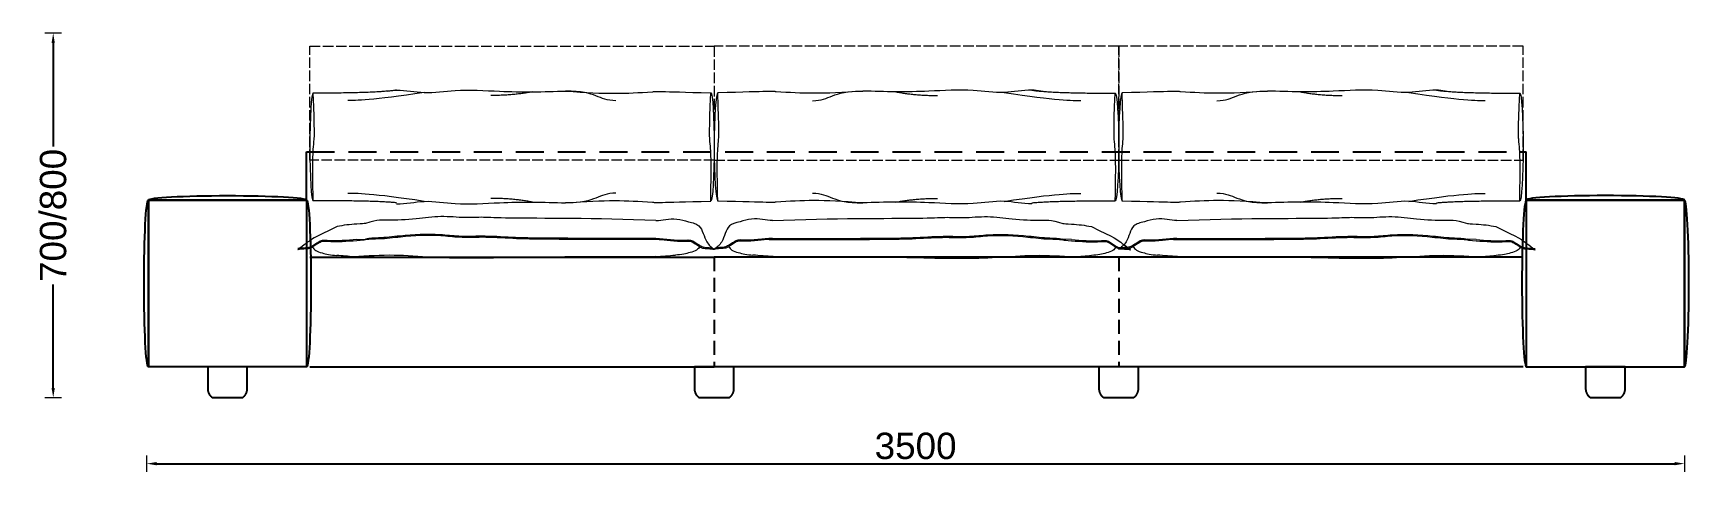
# Model space of a CAD drawing. Header units: millimetres. Extents: x 6668 to 47386, y -6732 to 35544.
# Drawn here: x 21568 to 25336, y 8091 to 9090 of the extents above; entities that cross this region are included whole.
import ezdxf

# ---------------------------------------------------------------- set-up
doc = ezdxf.new("R2010")
doc.units = ezdxf.units.MM
doc.linetypes.add('ACAD_ISO02W100', pattern=[15, 12, -3])
doc.linetypes.add('NASCOSTA', pattern=[9.525, 6.35, -3.175])
doc.layers.add('_ARREDO', color=7, linetype='Continuous')
for name, color, linetype, lineweight in [('_CUSCINO SEDUTA', 8, 'Continuous', 9), ('_QUOTE', 1, 'Continuous', 9), ('_RULLO', 8, 'Continuous', 9)]:
    doc.layers.add(name, color=color, linetype=linetype, lineweight=lineweight)
doc.styles.get("Standard").update_dxf_attribs({"font": 'arial.ttf'})
doc.dimstyles.new('1_1', dxfattribs={"dimscale": 15, "dimtxt": 4, "dimasz": 1.5, "dimexe": 1.25, "dimexo": 2, "dimtad": 1, "dimtih": 1, "dimtoh": 1, "dimdec": 0, "dimtxsty": 'Standard', "dimcen": 2.5, "dimclrd": 256, "dimclre": 256, "dimclrt": 256, "dimadec": 0, "dimazin": 0, "dimtfac": 1, "dimtdec": 0, "dimtmove": 0, "dimatfit": 3, "dimfxl": 1.25, "dimfxlon": 1, "dimlwe": 0, "dimarcsym": 0})

# ---------------------------------------------------------------- blocks, each defined once
blk = doc.blocks.new('*D327')
at = {"layer": '_QUOTE', "lineweight": 0, "transparency": 16777216}
for p, q in [((21826, 8128.4), (21826, 8090.9)), ((25325.9, 8128.4), (25325.9, 8090.9))]:
    blk.add_line(p, q, dxfattribs=at)
at = {"layer": '_QUOTE', "lineweight": -2, "transparency": 16777216}
blk.add_line((21848.5, 8109.6), (25303.4, 8109.6), dxfattribs=at)
at = {"layer": '_QUOTE', "transparency": 16777216}
for points in [[(21848.5, 8113.4), (21848.5, 8105.9), (21826, 8109.6)], [(25303.4, 8113.4), (25303.4, 8105.9), (25325.9, 8109.6)]]:
    blk.add_solid(points, dxfattribs=at)
at = {"layer": 'Defpoints', "color": 0, "transparency": 16777216}
for p in [(21826, 8519.8), (25325.9, 8519.8), (25325.9, 8109.6)]:
    blk.add_point(p, dxfattribs=at)
at = {"layer": '_QUOTE', "transparency": 16777216, "insert": (23576, 8149.7), "char_height": 60, "attachment_point": 5}
blk.add_mtext('3500', dxfattribs=at)
blk = doc.blocks.new('*D262')
at = {"layer": '_QUOTE', "lineweight": 0, "transparency": 16777216}
for p, q in [((21632.1, 9089.6), (21594.6, 9089.6)), ((21632.1, 8259.7), (21594.6, 8259.7))]:
    blk.add_line(p, q, dxfattribs=at)
at = {"layer": '_QUOTE', "lineweight": -2, "transparency": 16777216}
for p, q in [((21613.4, 9067.1), (21613.4, 8831.5)), ((21613.4, 8282.2), (21613.4, 8517.8))]:
    blk.add_line(p, q, dxfattribs=at)
at = {"layer": '_QUOTE', "transparency": 16777216}
for points in [[(21609.6, 9067.1), (21617.1, 9067.1), (21613.4, 9089.6)], [(21609.6, 8282.2), (21617.1, 8282.2), (21613.4, 8259.7)]]:
    blk.add_solid(points, dxfattribs=at)
at = {"layer": 'Defpoints', "color": 0, "transparency": 16777216}
for p in [(22183.4, 9089.6), (21613.4, 8259.7), (22375.8, 8259.7)]:
    blk.add_point(p, dxfattribs=at)
at = {"layer": '_QUOTE', "transparency": 16777216, "insert": (21613.4, 8674.7), "char_height": 60, "attachment_point": 5, "rotation": 90}
blk.add_mtext('700/800', dxfattribs=at)
blk = doc.blocks.new('*D233')
at = {"layer": '_QUOTE', "lineweight": 0, "transparency": 16777216}
for p, q in [((21241.8, 8639.7), (21204.3, 8639.7)), ((21241.8, 8259.7), (21204.3, 8259.7))]:
    blk.add_line(p, q, dxfattribs=at)
at = {"layer": '_QUOTE', "lineweight": -2, "transparency": 16777216}
for p, q in [((21223, 8617.2), (21223, 8489.7)), ((21223, 8282.2), (21223, 8409.7))]:
    blk.add_line(p, q, dxfattribs=at)
at = {"layer": '_QUOTE', "transparency": 16777216}
for points in [[(21219.3, 8617.2), (21226.8, 8617.2), (21223, 8639.7)], [(21219.3, 8282.2), (21226.8, 8282.2), (21223, 8259.7)]]:
    blk.add_solid(points, dxfattribs=at)
at = {"layer": 'Defpoints', "color": 0, "transparency": 16777216}
for p in [(22204, 8639.7), (21223, 8259.7), (22204, 8259.7)]:
    blk.add_point(p, dxfattribs=at)
at = {"layer": '_QUOTE', "transparency": 16777216, "insert": (21223, 8449.7), "char_height": 60, "attachment_point": 5}
blk.add_mtext('400', dxfattribs=at)
blk = doc.blocks.new('PIEDINO MIAMI SOFT_PANAMA H7CM')
at = {"color": 0, "linetype": 'ByBlock', "lineweight": -2}
for points in [[(45, 0), (-45, 0)], [(-45, 0), (-45, -50.4)], [(45, -50.4), (45, 0)], [(-45, -50.4), (-45, -51.2), (-44.9, -52), (-44.8, -52.9), (-44.7, -53.7), (-44.5, -54.5), (-44.4, -55.3), (-44.2, -56.1), (-43.9, -56.9), (-43.7, -57.7), (-43.4, -58.5), (-43.1, -59.3), (-42.7, -60), (-42.4, -60.8), (-42, -61.5), (-41.6, -62.2), (-41.1, -63), (-40.7, -63.6), (-40.2, -64.3), (-39.7, -65), (-39.1, -65.6), (-38.6, -66.2), (-38, -66.8), (-37.4, -67.4), (-36.8, -68), (-36.1, -68.5), (-35.5, -69), (-34.8, -69.5), (-34.1, -70)], [(-34.1, -70), (34.1, -70)], [(34.1, -70), (34.8, -69.5), (35.5, -69), (36.1, -68.5), (36.8, -68), (37.4, -67.4), (38, -66.8), (38.6, -66.2), (39.1, -65.6), (39.7, -65), (40.2, -64.3), (40.7, -63.6), (41.1, -63), (41.6, -62.2), (42, -61.5), (42.4, -60.8), (42.7, -60), (43.1, -59.3), (43.4, -58.5), (43.7, -57.7), (43.9, -56.9), (44.2, -56.1), (44.4, -55.3), (44.5, -54.5), (44.7, -53.7), (44.8, -52.9), (44.9, -52), (45, -51.2), (45, -50.4)]]:
    blk.add_lwpolyline(points, dxfattribs=at)

msp = doc.modelspace()

# ---------------------------------------------------------------- linework, layer by layer
at = {"layer": '_ARREDO'}
for p, q in [((22190, 8709.7), (22190, 8819.4)), ((24965.9, 8709.7), (24965.9, 8819.4)), ((22190, 8709.7), (21830, 8709.7)), ((21830, 8709.7), (21830, 8329.9)), ((21830, 8329.9), (21830, 8709.7)), ((21830, 8709.7), (22190, 8709.7)), ((22190, 8709.7), (22190, 8329.9)), ((22190, 8709.7), (22190, 8329.9)), ((24965.9, 8709.7), (25325.9, 8709.7)), ((24965.9, 8709.7), (24965.9, 8329.9)), ((25325.9, 8709.7), (24965.9, 8709.7)), ((24965.9, 8709.7), (24965.9, 8329.9)), ((25325.9, 8709.7), (25325.9, 8329.9)), ((25325.9, 8329.9), (25325.9, 8709.7)), ((22197.1, 8579.9), (23117.7, 8579.9)), ((24038.2, 8579.9), (23117.7, 8579.9)), ((24958.8, 8579.9), (24038.2, 8579.9)), ((22190, 8329.9), (21830, 8329.9)), ((22197.1, 8329.9), (23117.7, 8329.9)), ((24038.2, 8329.9), (23117.7, 8329.9)), ((24958.8, 8329.9), (24038.2, 8329.9)), ((24965.9, 8329.9), (25325.9, 8329.9))]:
    msp.add_line(p, q, dxfattribs=at)
at = {"layer": '_ARREDO', "linetype": 'NASCOSTA', "ltscale": 5}
for p, q in [((23117.7, 8579.9), (23117.7, 8329.9)), ((23117.7, 8579.9), (23117.7, 8329.9)), ((24038.2, 8579.9), (24038.2, 8329.9)), ((24038.2, 8579.9), (24038.2, 8329.9))]:
    msp.add_line(p, q, dxfattribs=at)
at = {"layer": '_ARREDO', "linetype": 'NASCOSTA', "ltscale": 10}
msp.add_lwpolyline([(22190, 8819.4), (24965.9, 8819.4)], dxfattribs=at)
at = {"layer": '_ARREDO', "extrusion": (0, 0, -1)}
for centre, major_axis, ratio in [((21830, 8519.8), (0, 189.9), 0.052652), ((22010, 8709.7), (180, 0), 0.055556), ((22190, 8519.8), (0, -189.9), 0.052652)]:
    msp.add_ellipse(centre, major_axis=major_axis, ratio=ratio, start_param=3.141593, end_param=6.283185, dxfattribs=at)
at = {"layer": '_ARREDO'}
for centre, major_axis, ratio in [((24965.9, 8519.8), (0, -189.9), 0.052652), ((25145.9, 8709.7), (-180, 0), 0.055556), ((25325.9, 8519.8), (0, 189.9), 0.052652)]:
    msp.add_ellipse(centre, major_axis=major_axis, ratio=ratio, start_param=3.141593, end_param=6.283185, dxfattribs=at)
at = {"layer": '_CUSCINO SEDUTA'}
for p, q in [((22304.4, 8619.5), (22324.1, 8620.9)), ((23930.9, 8619.5), (23911.2, 8620.9)), ((24851.5, 8619.5), (24831.8, 8620.9))]:
    msp.add_line(p, q, dxfattribs=at)
for points in [[(22439.7, 8666.9), (22416.8, 8664.5), (22393.5, 8663.3), (22375.4, 8663.9)], [(22495.7, 8671.9), (22477.1, 8671.6), (22458.5, 8668.9), (22439.7, 8666.9)], [(22551.2, 8669.8), (22532.7, 8670.1), (22514.2, 8672.2), (22495.7, 8671.9)], [(22592.5, 8670.3), (22578.7, 8670.5), (22565, 8669.6), (22551.2, 8669.8)], [(22654.5, 8668.4), (22621, 8668.9), (22606.8, 8670.2), (22592.5, 8670.3)], [(22985.1, 8662.9), (22848.8, 8669.3), (22718, 8667.5), (22654.5, 8668.4)], [(22985.1, 8662.9), (22999.9, 8662.9), (23014.4, 8668.6), (23032.7, 8666.3)], [(23250.2, 8662.9), (23235.5, 8662.9), (23221, 8668.6), (23202.6, 8666.3)], [(23250.2, 8662.9), (23386.5, 8669.3), (23517.4, 8667.5), (23580.8, 8668.4)], [(23580.8, 8668.4), (23614.3, 8668.9), (23628.6, 8670.2), (23642.9, 8670.3)], [(23642.9, 8670.3), (23656.6, 8670.5), (23670.4, 8669.6), (23684.2, 8669.8)], [(23684.2, 8669.8), (23702.7, 8670.1), (23721.2, 8672.2), (23739.7, 8671.9)], [(23739.7, 8671.9), (23758.3, 8671.6), (23776.8, 8668.9), (23795.6, 8666.9)], [(23795.6, 8666.9), (23818.6, 8664.5), (23841.8, 8663.3), (23860, 8663.9)], [(24170.8, 8662.9), (24156, 8662.9), (24141.5, 8668.6), (24123.2, 8666.3)], [(24170.8, 8662.9), (24307.1, 8669.3), (24438, 8667.5), (24501.4, 8668.4)], [(24501.4, 8668.4), (24534.9, 8668.9), (24549.2, 8670.2), (24563.5, 8670.3)], [(24563.5, 8670.3), (24577.2, 8670.5), (24590.9, 8669.6), (24604.8, 8669.8)], [(24604.8, 8669.8), (24623.2, 8670.1), (24641.7, 8672.2), (24660.2, 8671.9)], [(24660.2, 8671.9), (24678.9, 8671.6), (24697.4, 8668.9), (24716.2, 8666.9)], [(24716.2, 8666.9), (24739.1, 8664.5), (24762.4, 8663.3), (24780.6, 8663.9)], [(22259.3, 8649.1), (22206.3, 8624.6), (22197.8, 8617.8), (22189.1, 8611.1)], [(22304.4, 8655), (22288.9, 8654), (22273.7, 8652.5), (22259.3, 8649.1)], [(22324.1, 8656.3), (22320.5, 8656.1), (22316.9, 8655.8), (22304.4, 8655)], [(22375.4, 8663.9), (22363.3, 8664.4), (22353.4, 8665.6), (22324.1, 8656.3)], [(22494.4, 8630.6), (22464, 8632.7), (22433, 8630.9), (22402.7, 8627.8)], [(22495.7, 8628.2), (22465.3, 8630.2), (22434.4, 8628.4), (22404, 8625.3)], [(22536.6, 8627.2), (22522.6, 8627.9), (22508.5, 8629.7), (22494.4, 8630.6)], [(23032.7, 8666.3), (23041.4, 8665.2), (23050.8, 8662.4), (23058.9, 8660.3)], [(23058.9, 8660.3), (23069.2, 8657.6), (23077.3, 8656.1), (23083, 8650.6)], [(23083, 8650.6), (23091.4, 8642.5), (23094.3, 8625.7), (23100.7, 8614.9)], [(23152.4, 8650.6), (23143.9, 8642.5), (23141.1, 8625.7), (23134.7, 8614.9)], [(23176.4, 8660.3), (23166.1, 8657.6), (23158, 8656.1), (23152.4, 8650.6)], [(23202.6, 8666.3), (23194, 8665.2), (23184.5, 8662.4), (23176.4, 8660.3)], [(23698.8, 8627.2), (23712.8, 8627.9), (23726.8, 8629.7), (23741, 8630.6)], [(23739.7, 8628.2), (23770.1, 8630.2), (23800.9, 8628.4), (23831.4, 8625.3)], [(23741, 8630.6), (23771.4, 8632.7), (23802.3, 8630.9), (23832.7, 8627.8)], [(23860, 8663.9), (23872.1, 8664.4), (23882, 8665.6), (23911.2, 8656.3)], [(23911.2, 8656.3), (23914.9, 8656.1), (23918.5, 8655.8), (23930.9, 8655)], [(23930.9, 8655), (23946.4, 8654), (23961.7, 8652.5), (23976, 8649.1)], [(23976, 8649.1), (24029, 8624.6), (24037.6, 8617.8), (24046.3, 8611.1)], [(24072.9, 8650.6), (24064.5, 8642.5), (24061.6, 8625.7), (24055.2, 8614.9)], [(24097, 8660.3), (24086.7, 8657.6), (24078.6, 8656.1), (24072.9, 8650.6)], [(24123.2, 8666.3), (24114.6, 8665.2), (24105.1, 8662.4), (24097, 8660.3)], [(24619.3, 8627.2), (24633.3, 8627.9), (24647.4, 8629.7), (24661.5, 8630.6)], [(24660.2, 8628.2), (24690.6, 8630.2), (24721.5, 8628.4), (24751.9, 8625.3)], [(24661.5, 8630.6), (24691.9, 8632.7), (24722.9, 8630.9), (24753.2, 8627.8)], [(24780.6, 8663.9), (24792.6, 8664.4), (24802.5, 8665.6), (24831.8, 8656.3)], [(24831.8, 8656.3), (24835.4, 8656.1), (24839.1, 8655.8), (24851.5, 8655)], [(24851.5, 8655), (24867, 8654), (24882.3, 8652.5), (24896.6, 8649.1)], [(24896.6, 8649.1), (24949.6, 8624.6), (24958.1, 8617.8), (24966.8, 8611.1)], [(22189.1, 8611.1), (22182.9, 8606.2), (22176.5, 8601.5), (22170.1, 8596.7)], [(22184, 8600.5), (22179.2, 8600.2), (22174.7, 8599.6), (22170.1, 8599.1)], [(22184, 8598.1), (22179.2, 8597.8), (22174.7, 8597.3), (22170.1, 8596.7)], [(22197.2, 8602), (22193.4, 8600.8), (22188.5, 8600.8), (22184, 8600.5)], [(22197.2, 8599.6), (22193.4, 8598.5), (22188.5, 8598.4), (22184, 8598.1)], [(22206.5, 8607.1), (22203.7, 8605.2), (22200.9, 8603.1), (22197.2, 8602)], [(22206.5, 8604.7), (22203.7, 8602.8), (22200.9, 8600.8), (22197.2, 8599.6)], [(22203.4, 8602.7), (22205.4, 8599.9), (22207.4, 8597.1), (22210.7, 8595)], [(22216.1, 8613.1), (22212.8, 8611.1), (22209.6, 8609.2), (22206.5, 8607.1)], [(22216.1, 8610.8), (22212.8, 8608.8), (22209.6, 8606.9), (22206.5, 8604.7)], [(22210.7, 8595), (22214.4, 8592.5), (22219.9, 8590.9), (22225.3, 8589.4)], [(22225.7, 8617.5), (22222.1, 8616.8), (22219, 8614.9), (22216.1, 8613.1)], [(22225.7, 8615.2), (22222.1, 8614.4), (22219, 8612.5), (22216.1, 8610.8)], [(22236.5, 8617.6), (22232.7, 8617.8), (22229, 8618.1), (22225.7, 8617.5)], [(22236.5, 8615.2), (22232.7, 8615.5), (22229, 8615.8), (22225.7, 8615.2)], [(22304.4, 8619.5), (22282.2, 8617.6), (22260, 8616.1), (22236.5, 8617.6)], [(22304.4, 8617.1), (22282.2, 8615.2), (22260, 8613.8), (22236.5, 8615.2)], [(22324.1, 8618.8), (22320.5, 8618.5), (22316.9, 8618.2), (22304.4, 8617.1)], [(22353.5, 8623.4), (22343.7, 8623.1), (22333.9, 8623.2), (22324.1, 8620.9)], [(22354.8, 8621), (22344.6, 8620.6), (22334.4, 8620.8), (22324.1, 8618.8)], [(22402.7, 8627.8), (22386.2, 8626.1), (22369.9, 8624), (22353.5, 8623.4)], [(22404, 8625.3), (22387.6, 8623.7), (22371.3, 8621.6), (22354.8, 8621)], [(22538, 8624.8), (22523.9, 8625.5), (22509.9, 8627.3), (22495.7, 8628.2)], [(22587.7, 8627.2), (22570.7, 8627.2), (22553.5, 8626.5), (22536.6, 8627.2)], [(22589, 8624.8), (22572, 8624.8), (22554.9, 8624), (22538, 8624.8)], [(22657.8, 8624.5), (22634.4, 8625.8), (22611.1, 8627.3), (22587.7, 8627.2)], [(22659.2, 8622.1), (22635.7, 8623.4), (22612.5, 8624.8), (22589, 8624.8)], [(22985.1, 8622.2), (22695.6, 8622.4), (22676.7, 8623.4), (22657.8, 8624.5)], [(22992.6, 8619.7), (22701.1, 8619.8), (22680, 8620.9), (22659.2, 8622.1)], [(22985.1, 8622.2), (23006.4, 8622.5), (23029.1, 8617.5), (23053, 8618.5)], [(22992.6, 8619.7), (23006, 8620), (23028.1, 8615.1), (23051.7, 8616.1)], [(23051.7, 8616.1), (23055.4, 8616.3), (23059.1, 8616.6), (23062.4, 8616)], [(23053, 8618.5), (23056.8, 8618.7), (23060.5, 8619), (23063.7, 8618.4)], [(23062.4, 8616), (23066, 8615.3), (23069.1, 8613.4), (23072, 8611.6)], [(23077.5, 8595.8), (23073.7, 8593.3), (23068.2, 8591.8), (23062.9, 8590.2)], [(23063.7, 8618.4), (23067.4, 8617.7), (23070.5, 8615.8), (23073.4, 8614)], [(23072, 8611.6), (23075.5, 8609.6), (23078.6, 8607.7), (23081.8, 8605.6)], [(23073.4, 8614), (23076.8, 8612), (23079.9, 8610.1), (23083.1, 8608)], [(23084.7, 8603.5), (23082.7, 8600.7), (23080.8, 8597.9), (23077.5, 8595.8)], [(23081.8, 8605.6), (23084.5, 8603.7), (23087.3, 8601.6), (23090.9, 8600.5)], [(23083.1, 8608), (23085.9, 8606.1), (23088.7, 8604), (23092.3, 8602.9)], [(23090.9, 8600.5), (23094.7, 8599.3), (23099.5, 8599.2), (23104.1, 8599)], [(23092.3, 8602.9), (23096.1, 8601.7), (23100.9, 8601.7), (23105.5, 8601.4)], [(23100.7, 8614.9), (23105.3, 8607), (23111.6, 8602.3), (23118.1, 8597.5)], [(23104.1, 8599), (23108.9, 8598.7), (23113.4, 8598.1), (23118, 8597.5)], [(23105.5, 8601.4), (23108.3, 8601.2), (23111.2, 8600.9), (23113.9, 8600.6)], [(23134.7, 8614.9), (23130.1, 8607), (23123.7, 8602.3), (23117.3, 8597.5)], [(23131.2, 8599), (23126.5, 8598.7), (23121.9, 8598.1), (23117.3, 8597.5)], [(23129.9, 8601.4), (23127.1, 8601.2), (23124.2, 8600.9), (23121.4, 8600.6)], [(23143.1, 8602.9), (23139.3, 8601.7), (23134.5, 8601.7), (23129.9, 8601.4)], [(23144.5, 8600.5), (23140.6, 8599.3), (23135.8, 8599.2), (23131.2, 8599)], [(23152.2, 8608), (23149.5, 8606.1), (23146.7, 8604), (23143.1, 8602.9)], [(23153.6, 8605.6), (23150.8, 8603.7), (23148, 8601.6), (23144.5, 8600.5)], [(23150.6, 8603.5), (23152.6, 8600.7), (23154.6, 8597.9), (23157.8, 8595.8)], [(23162, 8614), (23158.6, 8612), (23155.4, 8610.1), (23152.2, 8608)], [(23163.3, 8611.6), (23159.9, 8609.6), (23156.8, 8607.7), (23153.6, 8605.6)], [(23157.8, 8595.8), (23161.6, 8593.3), (23167.1, 8591.8), (23172.5, 8590.2)], [(23171.7, 8618.4), (23168, 8617.7), (23164.9, 8615.8), (23162, 8614)], [(23173, 8616), (23169.3, 8615.3), (23166.3, 8613.4), (23163.3, 8611.6)], [(23182.4, 8618.5), (23178.6, 8618.7), (23174.9, 8619), (23171.7, 8618.4)], [(23183.7, 8616.1), (23180, 8616.3), (23176.3, 8616.6), (23173, 8616)], [(23250.2, 8622.2), (23228.9, 8622.5), (23206.3, 8617.5), (23182.4, 8618.5)], [(23242.8, 8619.7), (23229.4, 8620), (23207.2, 8615.1), (23183.7, 8616.1)], [(23242.8, 8619.7), (23534.3, 8619.8), (23555.3, 8620.9), (23576.2, 8622.1)], [(23250.2, 8622.2), (23539.7, 8622.4), (23558.7, 8623.4), (23577.6, 8624.5)], [(23576.2, 8622.1), (23599.6, 8623.4), (23622.9, 8624.8), (23646.4, 8624.8)], [(23577.6, 8624.5), (23601, 8625.8), (23624.3, 8627.3), (23647.7, 8627.2)], [(23646.4, 8624.8), (23663.4, 8624.8), (23680.4, 8624), (23697.3, 8624.8)], [(23647.7, 8627.2), (23664.7, 8627.2), (23681.8, 8626.5), (23698.8, 8627.2)], [(23697.3, 8624.8), (23711.5, 8625.5), (23725.5, 8627.3), (23739.7, 8628.2)], [(23831.4, 8625.3), (23847.8, 8623.7), (23864, 8621.6), (23880.5, 8621)], [(23832.7, 8627.8), (23849.2, 8626.1), (23865.4, 8624), (23881.8, 8623.4)], [(23880.5, 8621), (23890.7, 8620.6), (23900.9, 8620.8), (23911.2, 8618.8)], [(23881.8, 8623.4), (23891.6, 8623.1), (23901.4, 8623.2), (23911.2, 8620.9)], [(23911.2, 8618.8), (23914.9, 8618.5), (23918.5, 8618.2), (23930.9, 8617.1)], [(23930.9, 8619.5), (23953.2, 8617.6), (23975.4, 8616.1), (23998.9, 8617.6)], [(23930.9, 8617.1), (23953.2, 8615.2), (23975.4, 8613.8), (23998.9, 8615.2)], [(23998.9, 8617.6), (24002.6, 8617.8), (24006.3, 8618.1), (24009.6, 8617.5)], [(23998.9, 8615.2), (24002.6, 8615.5), (24006.3, 8615.8), (24009.6, 8615.2)], [(24009.6, 8617.5), (24013.3, 8616.8), (24016.3, 8614.9), (24019.3, 8613.1)], [(24009.6, 8615.2), (24013.3, 8614.4), (24016.3, 8612.5), (24019.3, 8610.8)], [(24024.7, 8595), (24020.9, 8592.5), (24015.4, 8590.9), (24010.1, 8589.4)], [(24019.3, 8613.1), (24022.6, 8611.1), (24025.8, 8609.2), (24028.9, 8607.1)], [(24019.3, 8610.8), (24022.6, 8608.8), (24025.8, 8606.9), (24028.9, 8604.7)], [(24032, 8602.7), (24030, 8599.9), (24027.9, 8597.1), (24024.7, 8595)], [(24028.9, 8607.1), (24031.7, 8605.2), (24034.5, 8603.1), (24038.1, 8602)], [(24028.9, 8604.7), (24031.7, 8602.8), (24034.5, 8600.8), (24038.1, 8599.6)], [(24055.2, 8614.9), (24050.6, 8607), (24044.3, 8602.3), (24037.9, 8597.5)], [(24051.8, 8599), (24047, 8598.7), (24042.5, 8598.1), (24037.9, 8597.5)], [(24038.1, 8602), (24042, 8600.8), (24046.8, 8600.8), (24051.4, 8600.5)], [(24038.1, 8599.6), (24042, 8598.5), (24046.8, 8598.4), (24051.4, 8598.1)], [(24050.4, 8601.4), (24047.6, 8601.2), (24044.7, 8600.9), (24042, 8600.6)], [(24046.3, 8611.1), (24052.5, 8606.2), (24058.9, 8601.5), (24065.3, 8596.7)], [(24063.6, 8602.9), (24059.8, 8601.7), (24055.1, 8601.7), (24050.4, 8601.4)], [(24051.4, 8600.5), (24056.1, 8600.2), (24060.7, 8599.6), (24065.2, 8599.1)], [(24051.4, 8598.1), (24056.1, 8597.8), (24060.7, 8597.3), (24065.2, 8596.7)], [(24065, 8600.5), (24061.2, 8599.3), (24056.4, 8599.2), (24051.8, 8599)], [(24072.8, 8608), (24070.1, 8606.1), (24067.2, 8604), (24063.6, 8602.9)], [(24074.2, 8605.6), (24071.4, 8603.7), (24068.6, 8601.6), (24065, 8600.5)], [(24071.2, 8603.5), (24073.2, 8600.7), (24075.1, 8597.9), (24078.4, 8595.8)], [(24082.5, 8614), (24079.2, 8612), (24076, 8610.1), (24072.8, 8608)], [(24083.9, 8611.6), (24080.5, 8609.6), (24077.3, 8607.7), (24074.2, 8605.6)], [(24078.4, 8595.8), (24082.2, 8593.3), (24087.7, 8591.8), (24093, 8590.2)], [(24092.2, 8618.4), (24088.5, 8617.7), (24085.5, 8615.8), (24082.5, 8614)], [(24093.5, 8616), (24089.9, 8615.3), (24086.8, 8613.4), (24083.9, 8611.6)], [(24102.9, 8618.5), (24099.2, 8618.7), (24095.5, 8619), (24092.2, 8618.4)], [(24104.2, 8616.1), (24100.5, 8616.3), (24096.8, 8616.6), (24093.5, 8616)], [(24170.8, 8622.2), (24149.5, 8622.5), (24126.8, 8617.5), (24102.9, 8618.5)], [(24163.3, 8619.7), (24149.9, 8620), (24127.8, 8615.1), (24104.2, 8616.1)], [(24163.3, 8619.7), (24454.8, 8619.8), (24475.9, 8620.9), (24496.7, 8622.1)], [(24170.8, 8622.2), (24460.3, 8622.4), (24479.2, 8623.4), (24498.1, 8624.5)], [(24496.7, 8622.1), (24520.2, 8623.4), (24543.4, 8624.8), (24566.9, 8624.8)], [(24498.1, 8624.5), (24521.5, 8625.8), (24544.8, 8627.3), (24568.2, 8627.2)], [(24566.9, 8624.8), (24583.9, 8624.8), (24601, 8624), (24617.9, 8624.8)], [(24568.2, 8627.2), (24585.2, 8627.2), (24602.4, 8626.5), (24619.3, 8627.2)], [(24617.9, 8624.8), (24632, 8625.5), (24646.1, 8627.3), (24660.2, 8628.2)], [(24751.9, 8625.3), (24768.3, 8623.7), (24784.6, 8621.6), (24801.1, 8621)], [(24753.2, 8627.8), (24769.7, 8626.1), (24786, 8624), (24802.4, 8623.4)], [(24801.1, 8621), (24811.3, 8620.6), (24821.5, 8620.8), (24831.8, 8618.8)], [(24802.4, 8623.4), (24812.2, 8623.1), (24822, 8623.2), (24831.8, 8620.9)], [(24831.8, 8618.8), (24835.4, 8618.5), (24839.1, 8618.2), (24851.5, 8617.1)], [(24851.5, 8619.5), (24873.7, 8617.6), (24895.9, 8616.1), (24919.4, 8617.6)], [(24851.5, 8617.1), (24873.7, 8615.2), (24895.9, 8613.8), (24919.4, 8615.2)], [(24919.4, 8617.6), (24923.2, 8617.8), (24926.9, 8618.1), (24930.2, 8617.5)], [(24919.4, 8615.2), (24923.2, 8615.5), (24926.9, 8615.8), (24930.2, 8615.2)], [(24930.2, 8617.5), (24933.8, 8616.8), (24936.9, 8614.9), (24939.8, 8613.1)], [(24930.2, 8615.2), (24933.8, 8614.4), (24936.9, 8612.5), (24939.8, 8610.8)], [(24945.2, 8595), (24941.5, 8592.5), (24936, 8590.9), (24930.6, 8589.4)], [(24939.8, 8613.1), (24943.2, 8611.1), (24946.4, 8609.2), (24949.5, 8607.1)], [(24939.8, 8610.8), (24943.2, 8608.8), (24946.4, 8606.9), (24949.5, 8604.7)], [(24952.5, 8602.7), (24950.5, 8599.9), (24948.5, 8597.1), (24945.2, 8595)], [(24949.5, 8607.1), (24952.3, 8605.2), (24955.1, 8603.1), (24958.7, 8602)], [(24949.5, 8604.7), (24952.3, 8602.8), (24955.1, 8600.8), (24958.7, 8599.6)], [(24958.7, 8602), (24962.5, 8600.8), (24967.4, 8600.8), (24971.9, 8600.5)], [(24958.7, 8599.6), (24962.5, 8598.5), (24967.4, 8598.4), (24971.9, 8598.1)], [(24966.8, 8611.1), (24973, 8606.2), (24979.5, 8601.5), (24985.8, 8596.7)], [(24971.9, 8600.5), (24976.7, 8600.2), (24981.2, 8599.6), (24985.8, 8599.1)], [(24971.9, 8598.1), (24976.7, 8597.8), (24981.2, 8597.3), (24985.8, 8596.7)], [(22225.3, 8589.4), (22230.2, 8587.9), (22234.8, 8586.4), (22239.8, 8585.4)], [(22239.8, 8585.4), (22245.9, 8584.3), (22252.2, 8584), (22258.7, 8583.6)], [(22297.8, 8580.4), (22284.8, 8581.4), (22271.7, 8582.5), (22258.7, 8583.7)], [(22389.1, 8583.8), (22358.7, 8584.2), (22328.2, 8582.1), (22297.9, 8580.4)], [(22475.2, 8579.3), (22446.5, 8580.9), (22417.8, 8583.5), (22389.1, 8583.8)], [(22635.7, 8578.2), (22582.3, 8576.7), (22528.6, 8576.4), (22475.2, 8579.3)], [(22983.8, 8580.8), (22688.2, 8580.1), (22662, 8579), (22635.7, 8578.2)], [(22983.8, 8580.8), (22999, 8581.9), (23014.3, 8583.2), (23029.5, 8584.5)], [(23048.3, 8586.3), (23042.3, 8585.2), (23035.9, 8584.8), (23029.5, 8584.5)], [(23062.9, 8590.2), (23058.1, 8588.8), (23053.3, 8587.2), (23048.3, 8586.3)], [(23172.5, 8590.2), (23177.3, 8588.8), (23182.1, 8587.2), (23187.1, 8586.3)], [(23187.1, 8586.3), (23193.1, 8585.2), (23199.5, 8584.8), (23205.9, 8584.5)], [(23251.6, 8580.8), (23236.4, 8581.9), (23221.1, 8583.2), (23205.9, 8584.5)], [(23251.6, 8580.8), (23547.2, 8580.1), (23573.4, 8579), (23599.7, 8578.2)], [(23599.7, 8578.2), (23653, 8576.7), (23706.7, 8576.4), (23760.1, 8579.3)], [(23760.1, 8579.3), (23788.9, 8580.9), (23817.6, 8583.5), (23846.3, 8583.8)], [(23846.3, 8583.8), (23876.7, 8584.2), (23907.1, 8582.1), (23937.5, 8580.4)], [(23937.5, 8580.4), (23950.5, 8581.4), (23963.7, 8582.5), (23976.7, 8583.7)], [(23995.5, 8585.4), (23989.5, 8584.3), (23983.1, 8584), (23976.7, 8583.6)], [(24010.1, 8589.4), (24005.2, 8587.9), (24000.5, 8586.4), (23995.5, 8585.4)], [(24093, 8590.2), (24097.9, 8588.8), (24102.6, 8587.2), (24107.6, 8586.3)], [(24107.6, 8586.3), (24113.6, 8585.2), (24120, 8584.8), (24126.4, 8584.5)], [(24172.1, 8580.8), (24156.9, 8581.9), (24141.6, 8583.2), (24126.4, 8584.5)], [(24172.1, 8580.8), (24467.7, 8580.1), (24493.9, 8579), (24520.2, 8578.2)], [(24520.2, 8578.2), (24573.6, 8576.7), (24627.3, 8576.4), (24680.7, 8579.3)], [(24680.7, 8579.3), (24709.4, 8580.9), (24738.1, 8583.5), (24766.9, 8583.8)], [(24766.9, 8583.8), (24797.2, 8584.2), (24827.7, 8582.1), (24858, 8580.4)], [(24858.1, 8580.4), (24871.1, 8581.4), (24884.2, 8582.5), (24897.2, 8583.7)], [(24916.1, 8585.4), (24910, 8584.3), (24903.7, 8584), (24897.2, 8583.6)], [(24930.6, 8589.4), (24925.8, 8587.9), (24921.1, 8586.4), (24916.1, 8585.4)]]:
    msp.add_open_spline(points, degree=3, dxfattribs=at)
at = {"layer": '_RULLO', "linetype": 'ACAD_ISO02W100', "ltscale": 2}
for points in [[(22197.1, 9059.7), (23117.7, 9059.7), (23117.7, 8800.4), (22197.1, 8800.4)], [(24038.2, 9059.7), (23117.7, 9059.7), (23117.7, 8800.4), (24038.2, 8800.4)], [(24958.8, 9059.7), (24038.2, 9059.7), (24038.2, 8800.4), (24958.8, 8800.4)]]:
    msp.add_lwpolyline(points, close=True, dxfattribs=at)
at = {"layer": '_RULLO'}
for centre, major_axis, ratio, start_param, end_param in [((22205.2, 8830.5), (0, -122.9), 0.065265, 3.141593, 6.283185), ((23125.7, 8831), (0, 122.6), 0.065432, -0.000114, 3.139138), ((24046.2, 8831), (0, 122.6), 0.065432, -0.000114, 3.139138)]:
    msp.add_ellipse(centre, major_axis=major_axis, ratio=ratio, start_param=start_param, end_param=end_param, dxfattribs=at)
at = {"layer": '_RULLO', "extrusion": (0, 0, -1)}
for centre, major_axis, ratio, start_param, end_param in [((23109.7, 8831), (0, 122.6), 0.065432, -0.000114, 3.139138), ((24030.2, 8830.5), (0, -122.9), 0.065265, 3.141593, 6.283185), ((24950.8, 8830.5), (0, -122.9), 0.065265, 3.141593, 6.283185)]:
    msp.add_ellipse(centre, major_axis=major_axis, ratio=ratio, start_param=start_param, end_param=end_param, dxfattribs=at)
at = {"layer": '_RULLO', "lineweight": 9}
for points, degree in [([(22394.7, 8959.7), (22337.3, 8952.2), (22205.2, 8953.3)], 2), ([(22207.3, 8848), (22207.7, 8854.9), (22208.8, 8861.7), (22205.2, 8953.3)], 3), ([(22457.7, 8954.3), (22340, 8936.1), (22299.9, 8936.1), (22283.6, 8936.1)], 3), ([(22374.7, 8957.5), (22381.6, 8958.6), (22388.2, 8959.4), (22394.7, 8959.7)], 3), ([(22394.7, 8959.7), (22415.8, 8960.4), (22436.7, 8955.3), (22457.7, 8954.3)], 3), ([(22457.7, 8954.3), (22481, 8953.3), (22504.4, 8957.5), (22528, 8959.1)], 3), ([(22528, 8959.1), (22561.6, 8961.5), (22595.5, 8958.8), (22629.3, 8957.4)], 3), ([(22704, 8956), (22660, 8947.6), (22609.3, 8947.6)], 2), ([(22629.3, 8957.4), (22679.3, 8955.2), (22729.7, 8955.8), (22779.3, 8957.8)], 3), ([(22779.3, 8957.8), (22874.3, 8950.3), (22915.7, 8951.9), (22976.9, 8956.2)], 3), ([(22894, 8935.7), (22852.6, 8935.7), (22852.6, 8957.8), (22779.3, 8957.8)], 3), ([(22976.9, 8956.2), (22982.4, 8956.8), (22987.9, 8957.4), (23109.7, 8953.6)], 3), ([(23107.5, 8848.2), (23107.1, 8855.1), (23106.6, 8862), (23109.7, 8953.6)], 3), ([(23258.4, 8956.2), (23252.9, 8956.8), (23247.4, 8957.4), (23125.7, 8953.6)], 3), ([(23127.8, 8848.2), (23128.3, 8855.1), (23128.8, 8862), (23125.7, 8953.6)], 3), ([(23456.1, 8957.8), (23361.1, 8950.3), (23319.6, 8951.9), (23258.4, 8956.2)], 3), ([(23341.4, 8935.7), (23382.8, 8935.7), (23382.8, 8957.8), (23456.1, 8957.8)], 3), ([(23606, 8957.4), (23556.1, 8955.2), (23505.7, 8955.8), (23456.1, 8957.8)], 3), ([(23531.3, 8956), (23575.4, 8947.6), (23626, 8947.6)], 2), ([(23707.4, 8959.1), (23673.8, 8961.5), (23639.9, 8958.8), (23606, 8957.4)], 3), ([(23777.7, 8954.3), (23754.4, 8953.3), (23731, 8957.5), (23707.4, 8959.1)], 3), ([(23840.6, 8959.7), (23819.5, 8960.4), (23798.7, 8955.3), (23777.7, 8954.3)], 3), ([(23777.7, 8954.3), (23895.3, 8936.1), (23935.5, 8936.1), (23951.8, 8936.1)], 3), ([(23860.7, 8957.5), (23853.7, 8958.6), (23847.1, 8959.4), (23840.6, 8959.7)], 3), ([(23840.6, 8959.7), (23898.1, 8952.2), (24030.2, 8953.3)], 2), ([(24028.1, 8848), (24027.6, 8854.9), (24026.5, 8861.7), (24030.2, 8953.3)], 3), ([(24179, 8956.2), (24173.5, 8956.8), (24168, 8957.4), (24046.2, 8953.6)], 3), ([(24048.4, 8848.2), (24048.8, 8855.1), (24049.3, 8862), (24046.2, 8953.6)], 3), ([(24376.6, 8957.8), (24281.7, 8950.3), (24240.2, 8951.9), (24179, 8956.2)], 3), ([(24261.9, 8935.7), (24303.3, 8935.7), (24303.3, 8957.8), (24376.6, 8957.8)], 3), ([(24526.6, 8957.4), (24476.6, 8955.2), (24426.3, 8955.8), (24376.6, 8957.8)], 3), ([(24451.9, 8956), (24495.9, 8947.6), (24546.6, 8947.6)], 2), ([(24627.9, 8959.1), (24594.3, 8961.5), (24560.4, 8958.8), (24526.6, 8957.4)], 3), ([(24698.2, 8954.3), (24674.9, 8953.3), (24651.5, 8957.5), (24627.9, 8959.1)], 3), ([(24761.2, 8959.7), (24740.1, 8960.4), (24719.2, 8955.3), (24698.2, 8954.3)], 3), ([(24698.2, 8954.3), (24815.9, 8936.1), (24856, 8936.1), (24872.3, 8936.1)], 3), ([(24781.2, 8957.5), (24774.3, 8958.6), (24767.7, 8959.4), (24761.2, 8959.7)], 3), ([(24761.2, 8959.7), (24818.6, 8952.2), (24950.8, 8953.3)], 2), ([(24948.6, 8848), (24948.2, 8854.9), (24947.1, 8861.7), (24950.8, 8953.3)], 3), ([(22205.2, 8707.6), (22202.9, 8800.6), (22204.2, 8815.9), (22207.3, 8848)], 3), ([(23109.7, 8707.4), (23111.8, 8804.4), (23110.5, 8817.9), (23107.5, 8848.2)], 3), ([(23125.7, 8707.4), (23123.5, 8804.4), (23124.9, 8817.9), (23127.8, 8848.2)], 3), ([(24030.2, 8707.6), (24032.5, 8800.6), (24031.2, 8815.9), (24028.1, 8848)], 3), ([(24046.2, 8707.4), (24044.1, 8804.4), (24045.4, 8817.9), (24048.4, 8848.2)], 3), ([(24950.8, 8707.6), (24953, 8800.6), (24951.7, 8815.9), (24948.6, 8848)], 3), ([(22394.7, 8703.4), (22337.3, 8708.7), (22205.2, 8707.6)], 2), ([(22457.7, 8706.6), (22340, 8724.8), (22299.9, 8724.8), (22283.6, 8724.8)], 3), ([(22394.7, 8701.3), (22415.8, 8700.5), (22436.7, 8705.7), (22457.7, 8706.6)], 3), ([(22457.7, 8706.6), (22481, 8707.6), (22504.4, 8703.4), (22528, 8701.8)], 3), ([(22704, 8704.9), (22660, 8713.4), (22609.3, 8713.4)], 2), ([(22629.3, 8703.6), (22679.3, 8705.7), (22729.7, 8705.1), (22779.3, 8703.1)], 3), ([(22894, 8725.2), (22852.6, 8725.2), (22852.6, 8703.1), (22779.3, 8703.1)], 3), ([(22779.3, 8703.1), (22874.3, 8710.6), (22915.7, 8709), (22976.9, 8704.7)], 3), ([(22976.9, 8704.7), (22982.4, 8704.1), (22987.9, 8703.5), (23109.7, 8707.4)], 3), ([(23258.4, 8704.7), (23252.9, 8704.1), (23247.4, 8703.5), (23125.7, 8707.4)], 3), ([(23456.1, 8703.1), (23361.1, 8710.6), (23319.6, 8709), (23258.4, 8704.7)], 3), ([(23341.4, 8725.2), (23382.8, 8725.2), (23382.8, 8703.1), (23456.1, 8703.1)], 3), ([(23606, 8703.6), (23556.1, 8705.7), (23505.7, 8705.1), (23456.1, 8703.1)], 3), ([(23531.3, 8704.9), (23575.4, 8713.4), (23626, 8713.4)], 2), ([(23777.7, 8706.6), (23754.4, 8707.6), (23731, 8703.4), (23707.4, 8701.8)], 3), ([(23777.7, 8706.6), (23895.3, 8724.8), (23935.5, 8724.8), (23951.8, 8724.8)], 3), ([(23840.6, 8701.3), (23819.5, 8700.5), (23798.7, 8705.7), (23777.7, 8706.6)], 3), ([(23840.6, 8703.4), (23898.1, 8708.7), (24030.2, 8707.6)], 2), ([(24179, 8704.7), (24173.5, 8704.1), (24168, 8703.5), (24046.2, 8707.4)], 3), ([(24376.6, 8703.1), (24281.7, 8710.6), (24240.2, 8709), (24179, 8704.7)], 3), ([(24261.9, 8725.2), (24303.3, 8725.2), (24303.3, 8703.1), (24376.6, 8703.1)], 3), ([(24526.6, 8703.6), (24476.6, 8705.7), (24426.3, 8705.1), (24376.6, 8703.1)], 3), ([(24451.9, 8704.9), (24495.9, 8713.4), (24546.6, 8713.4)], 2), ([(24698.2, 8706.6), (24674.9, 8707.6), (24651.5, 8703.4), (24627.9, 8701.8)], 3), ([(24698.2, 8706.6), (24815.9, 8724.8), (24856, 8724.8), (24872.3, 8724.8)], 3), ([(24761.2, 8701.3), (24740.1, 8700.5), (24719.2, 8705.7), (24698.2, 8706.6)], 3), ([(24761.2, 8703.4), (24818.6, 8708.7), (24950.8, 8707.6)], 2), ([(22528, 8701.8), (22561.6, 8699.4), (22595.5, 8702.1), (22629.3, 8703.6)], 3), ([(23707.4, 8701.8), (23673.8, 8699.4), (23639.9, 8702.1), (23606, 8703.6)], 3), ([(24627.9, 8701.8), (24594.3, 8699.4), (24560.4, 8702.1), (24526.6, 8703.6)], 3)]:
    msp.add_open_spline(points, degree=degree, dxfattribs=at)

# ---------------------------------------------------------------- block references
at = {"layer": '_ARREDO'}
for p in [(22010, 8329.9), (23117.7, 8329.9), (24038.2, 8329.9), (25145.9, 8329.9)]:
    msp.add_blockref('PIEDINO MIAMI SOFT_PANAMA H7CM', p, dxfattribs=at)

# ---------------------------------------------------------------- dimensions: what is measured, and where the dimension line sits
at = {"layer": '_QUOTE'}
dim = msp.add_linear_dim(base=(21613.4, 8259.7), p1=(22183.4, 9089.6), p2=(22375.8, 8259.7), angle=90, text='700/800', dimstyle='1_1', dxfattribs=at)
dim.commit()
dim.dimension.update_dxf_attribs({"geometry": '*D262', "text_midpoint": (21613.4, 8674.7), "text_rotation": 90})
dim = msp.add_linear_dim(base=(21223, 8259.7), p1=(22204, 8639.7), p2=(22204, 8259.7), angle=90, text='400', dimstyle='1_1', dxfattribs=at)
dim.commit()
dim.dimension.update_dxf_attribs({"geometry": '*D233', "text_midpoint": (21223, 8449.7)})
dim = msp.add_linear_dim(base=(25325.9, 8109.6), p1=(21826, 8519.8), p2=(25325.9, 8519.8), dimstyle='1_1', dxfattribs=at)
dim.commit()
dim.dimension.update_dxf_attribs({"geometry": '*D327', "text_midpoint": (23576, 8149.7)})

doc.saveas('drawing.dxf')
